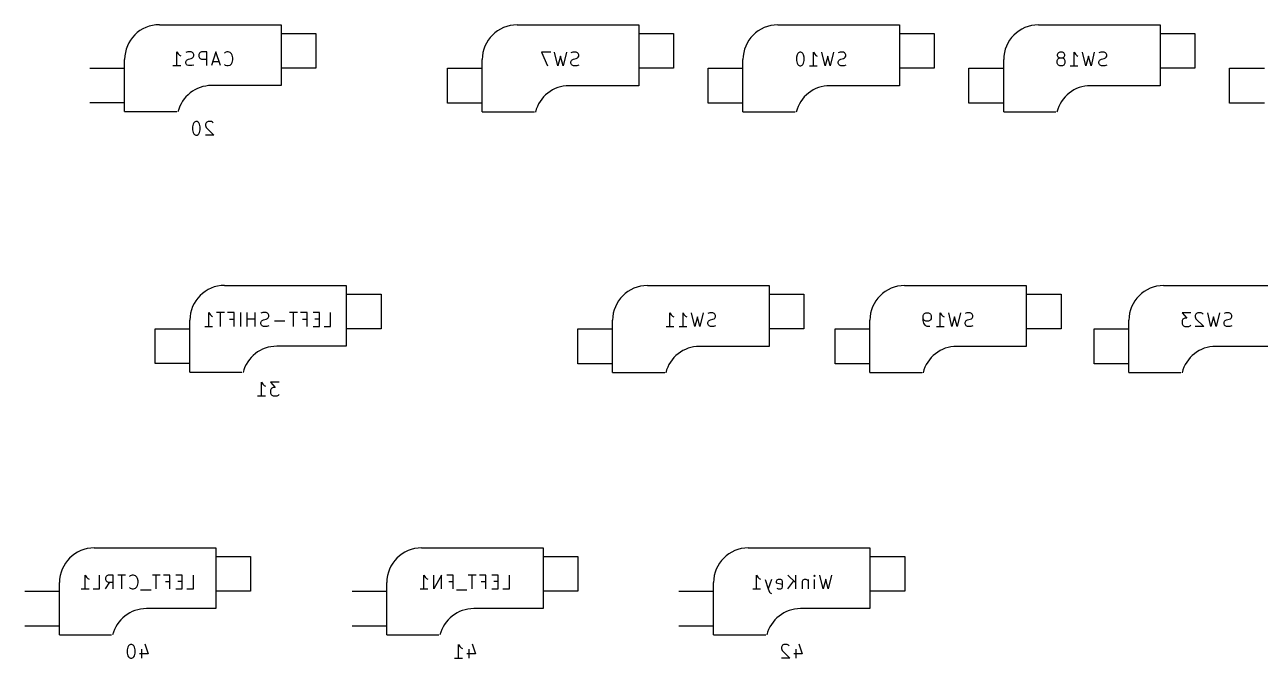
# Model space of a CAD drawing. Extents: x 31 to 377, y -115 to -12.
# Drawn here: x 34 to 124.3, y -115.1 to -68.8 of the extents above; entities that cross this region are included whole.
import ezdxf

# ---------------------------------------------------------------- set-up
doc = ezdxf.new("R2010")
doc.units = 0
doc.layers.add('BLACK', color=7, linetype='CONTINUOUS')

msp = doc.modelspace()

# ---------------------------------------------------------------- linework, layer by layer
at = {"layer": 'BLACK', "linetype": 'CONTINUOUS'}
for p, q in [((43.8472, -68.824), (52.7372, -68.824)), ((52.7372, -68.824), (52.7372, -73.269)), ((52.7372, -69.459), (55.2772, -69.459)), ((55.2772, -69.459), (55.2772, -71.999)), ((69.977, -68.834), (78.867, -68.834)), ((78.867, -68.834), (78.867, -73.279)), ((78.867, -69.469), (81.407, -69.469)), ((81.407, -69.469), (81.407, -72.009)), ((89.027, -68.834), (97.917, -68.834)), ((97.917, -68.834), (97.917, -73.279)), ((97.917, -69.469), (100.457, -69.469)), ((100.457, -69.469), (100.457, -72.009)), ((108.077, -68.834), (116.967, -68.834)), ((116.967, -68.834), (116.967, -73.279)), ((116.967, -69.469), (119.507, -69.469)), ((119.507, -69.469), (119.507, -72.009)), ((45.1174, -71.8164), (45.1174, -70.8164)), ((45.1174, -70.8164), (45.2127, -70.9592)), ((45.2127, -70.9592), (45.3079, -71.0545)), ((45.3079, -71.0545), (45.4032, -71.1021)), ((45.927, -70.8164), (45.7841, -70.864)), ((46.1651, -70.8164), (45.927, -70.8164)), ((45.9746, -71.3402), (46.1651, -71.2926)), ((46.2603, -70.864), (46.1651, -70.8164)), ((46.1651, -71.2926), (46.2603, -71.245)), ((46.3079, -70.9116), (46.2603, -70.864)), ((46.2603, -71.245), (46.3079, -71.1973)), ((46.3555, -71.0069), (46.3079, -70.9116)), ((46.3079, -71.1973), (46.3555, -71.1021)), ((46.3555, -71.1021), (46.3555, -71.0069)), ((46.7841, -70.9116), (46.7365, -71.0069)), ((46.7365, -71.0069), (46.7365, -71.1497)), ((46.7365, -71.1497), (46.7841, -71.245)), ((46.8317, -70.864), (46.7841, -70.9116)), ((46.7841, -71.245), (46.8317, -71.2926)), ((46.927, -70.8164), (46.8317, -70.864)), ((46.8317, -71.2926), (46.927, -71.3402)), ((47.3079, -70.8164), (46.927, -70.8164)), ((47.3079, -71.8164), (47.3079, -70.8164)), ((47.9746, -70.8164), (47.6412, -71.8164)), ((48.3079, -71.8164), (47.9746, -70.8164)), ((48.6412, -70.864), (48.5936, -70.9116)), ((48.7841, -70.8164), (48.6412, -70.864)), ((48.8793, -70.8164), (48.7841, -70.8164)), ((49.0222, -70.864), (48.8793, -70.8164)), ((49.1174, -70.9592), (49.0222, -70.864)), ((49.1651, -71.0545), (49.1174, -70.9592)), ((49.2127, -71.245), (49.1651, -71.0545)), ((49.2127, -71.3878), (49.2127, -71.245)), ((72.4377, -70.8264), (71.771, -70.8264)), ((71.771, -70.8264), (72.1996, -71.8264)), ((72.9615, -71.8264), (72.7234, -70.8264)), ((73.152, -71.1121), (72.9615, -71.8264)), ((73.3425, -71.8264), (73.152, -71.1121)), ((73.5806, -70.8264), (73.3425, -71.8264)), ((74.0568, -70.8264), (73.9139, -70.874)), ((74.2949, -70.8264), (74.0568, -70.8264)), ((74.1044, -71.3502), (74.2949, -71.3026)), ((74.3901, -70.874), (74.2949, -70.8264)), ((74.2949, -71.3026), (74.3901, -71.255)), ((74.4377, -70.9216), (74.3901, -70.874)), ((74.3901, -71.255), (74.4377, -71.2073)), ((74.4853, -71.0169), (74.4377, -70.9216)), ((74.4377, -71.2073), (74.4853, -71.1121)), ((74.4853, -71.1121), (74.4853, -71.0169)), ((90.4401, -71.0169), (90.3925, -71.2073)), ((90.3925, -71.2073), (90.3925, -71.4454)), ((90.4877, -70.9216), (90.4401, -71.0169)), ((90.5353, -70.874), (90.4877, -70.9216)), ((90.6306, -70.8264), (90.5353, -70.874)), ((90.7258, -70.8264), (90.6306, -70.8264)), ((90.821, -70.874), (90.7258, -70.8264)), ((90.8687, -70.9216), (90.821, -70.874)), ((90.9163, -71.0169), (90.8687, -70.9216)), ((90.9639, -71.2073), (90.9163, -71.0169)), ((90.9639, -71.4454), (90.9639, -71.2073)), ((91.6306, -71.8264), (91.6306, -70.8264)), ((91.6306, -70.8264), (91.7258, -70.9692)), ((91.7258, -70.9692), (91.821, -71.0645)), ((91.821, -71.0645), (91.9163, -71.1121)), ((92.4877, -71.8264), (92.2496, -70.8264)), ((92.6782, -71.1121), (92.4877, -71.8264)), ((92.8687, -71.8264), (92.6782, -71.1121)), ((93.1068, -70.8264), (92.8687, -71.8264)), ((93.583, -70.8264), (93.4401, -70.874)), ((93.821, -70.8264), (93.583, -70.8264)), ((93.6306, -71.3502), (93.821, -71.3026)), ((93.9163, -70.874), (93.821, -70.8264)), ((93.821, -71.3026), (93.9163, -71.255)), ((93.9639, -70.9216), (93.9163, -70.874)), ((93.9163, -71.255), (93.9639, -71.2073)), ((94.0115, -71.0169), (93.9639, -70.9216)), ((93.9639, -71.2073), (94.0115, -71.1121)), ((94.0115, -71.1121), (94.0115, -71.0169)), ((109.49, -70.9216), (109.442, -71.0169)), ((109.442, -71.0169), (109.442, -71.0645)), ((109.442, -71.0645), (109.49, -71.1597)), ((109.538, -70.874), (109.49, -70.9216)), ((109.49, -71.1597), (109.538, -71.2073)), ((109.49, -71.3502), (109.538, -71.3026)), ((109.633, -70.8264), (109.538, -70.874)), ((109.538, -71.2073), (109.633, -71.255)), ((109.538, -71.3026), (109.633, -71.255)), ((109.823, -70.8264), (109.633, -70.8264)), ((109.633, -71.255), (109.823, -71.255)), ((109.919, -70.874), (109.823, -70.8264)), ((109.823, -71.255), (109.919, -71.2073)), ((109.823, -71.255), (109.919, -71.3026)), ((109.966, -70.9216), (109.919, -70.874)), ((109.919, -71.2073), (109.966, -71.1597)), ((109.919, -71.3026), (109.966, -71.3502)), ((110.014, -71.0169), (109.966, -70.9216)), ((109.966, -71.1597), (110.014, -71.0645)), ((110.014, -71.0645), (110.014, -71.0169)), ((110.681, -71.8264), (110.681, -70.8264)), ((110.681, -70.8264), (110.776, -70.9692)), ((110.776, -70.9692), (110.871, -71.0645)), ((110.871, -71.0645), (110.966, -71.1121)), ((111.538, -71.8264), (111.3, -70.8264)), ((111.728, -71.1121), (111.538, -71.8264)), ((111.919, -71.8264), (111.728, -71.1121)), ((112.157, -70.8264), (111.919, -71.8264)), ((112.633, -70.8264), (112.49, -70.874)), ((112.871, -70.8264), (112.633, -70.8264)), ((112.681, -71.3502), (112.871, -71.3026)), ((112.966, -70.874), (112.871, -70.8264)), ((112.871, -71.3026), (112.966, -71.255)), ((113.014, -70.9216), (112.966, -70.874)), ((112.966, -71.255), (113.014, -71.2073)), ((113.062, -71.0169), (113.014, -70.9216)), ((113.014, -71.2073), (113.062, -71.1121)), ((113.062, -71.1121), (113.062, -71.0169)), ((38.7672, -71.999), (41.3072, -71.999)), ((41.3072, -75.174), (41.3072, -71.364)), ((44.8317, -71.8164), (45.4032, -71.8164)), ((45.7841, -71.5307), (45.8317, -71.4354)), ((45.7841, -71.6259), (45.7841, -71.5307)), ((45.8317, -71.7211), (45.7841, -71.6259)), ((45.8317, -71.4354), (45.8793, -71.3878)), ((45.8793, -71.7688), (45.8317, -71.7211)), ((45.8793, -71.3878), (45.9746, -71.3402)), ((45.9746, -71.8164), (45.8793, -71.7688)), ((46.2127, -71.8164), (45.9746, -71.8164)), ((46.3555, -71.7688), (46.2127, -71.8164)), ((46.927, -71.3402), (47.3079, -71.3402)), ((48.2127, -71.5307), (47.7365, -71.5307)), ((48.5936, -71.7211), (48.6412, -71.7688)), ((48.6412, -71.7688), (48.7841, -71.8164)), ((48.7841, -71.8164), (48.8793, -71.8164)), ((48.8793, -71.8164), (49.0222, -71.7688)), ((49.0222, -71.7688), (49.1174, -71.6735)), ((49.1174, -71.6735), (49.1651, -71.5783)), ((49.1651, -71.5783), (49.2127, -71.3878)), ((55.2772, -71.999), (52.7372, -71.999)), ((64.897, -72.009), (67.437, -72.009)), ((64.897, -74.549), (64.897, -72.009)), ((67.437, -75.184), (67.437, -71.374)), ((73.9139, -71.5407), (73.9615, -71.4454)), ((73.9139, -71.6359), (73.9139, -71.5407)), ((73.9615, -71.7311), (73.9139, -71.6359)), ((73.9615, -71.4454), (74.0091, -71.3978)), ((74.0091, -71.7788), (73.9615, -71.7311)), ((74.0091, -71.3978), (74.1044, -71.3502)), ((74.1044, -71.8264), (74.0091, -71.7788)), ((74.3425, -71.8264), (74.1044, -71.8264)), ((74.4853, -71.7788), (74.3425, -71.8264)), ((81.407, -72.009), (78.867, -72.009)), ((83.947, -72.009), (86.487, -72.009)), ((83.947, -74.549), (83.947, -72.009)), ((86.487, -75.184), (86.487, -71.374)), ((90.3925, -71.4454), (90.4401, -71.6359)), ((90.4401, -71.6359), (90.4877, -71.7311)), ((90.4877, -71.7311), (90.5353, -71.7788)), ((90.5353, -71.7788), (90.6306, -71.8264)), ((90.6306, -71.8264), (90.7258, -71.8264)), ((90.7258, -71.8264), (90.821, -71.7788)), ((90.821, -71.7788), (90.8687, -71.7311)), ((90.8687, -71.7311), (90.9163, -71.6359)), ((90.9163, -71.6359), (90.9639, -71.4454)), ((91.3449, -71.8264), (91.9163, -71.8264)), ((93.4401, -71.5407), (93.4877, -71.4454)), ((93.4401, -71.6359), (93.4401, -71.5407)), ((93.4877, -71.7311), (93.4401, -71.6359)), ((93.4877, -71.4454), (93.5353, -71.3978)), ((93.5353, -71.7788), (93.4877, -71.7311)), ((93.5353, -71.3978), (93.6306, -71.3502)), ((93.6306, -71.8264), (93.5353, -71.7788)), ((93.8687, -71.8264), (93.6306, -71.8264)), ((94.0115, -71.7788), (93.8687, -71.8264)), ((100.457, -72.009), (97.917, -72.009)), ((102.997, -72.009), (105.537, -72.009)), ((102.997, -74.549), (102.997, -72.009)), ((105.537, -75.184), (105.537, -71.374)), ((109.442, -71.4454), (109.49, -71.3502)), ((109.442, -71.6359), (109.442, -71.4454)), ((109.49, -71.7311), (109.442, -71.6359)), ((109.538, -71.7788), (109.49, -71.7311)), ((109.633, -71.8264), (109.538, -71.7788)), ((109.823, -71.8264), (109.633, -71.8264)), ((109.919, -71.7788), (109.823, -71.8264)), ((109.966, -71.7311), (109.919, -71.7788)), ((109.966, -71.3502), (110.014, -71.4454)), ((110.014, -71.6359), (109.966, -71.7311)), ((110.014, -71.4454), (110.014, -71.6359)), ((110.395, -71.8264), (110.966, -71.8264)), ((112.49, -71.5407), (112.538, -71.4454)), ((112.49, -71.6359), (112.49, -71.5407)), ((112.538, -71.7311), (112.49, -71.6359)), ((112.538, -71.4454), (112.585, -71.3978)), ((112.585, -71.7788), (112.538, -71.7311)), ((112.585, -71.3978), (112.681, -71.3502)), ((112.681, -71.8264), (112.585, -71.7788)), ((112.919, -71.8264), (112.681, -71.8264)), ((113.062, -71.7788), (112.919, -71.8264)), ((119.507, -72.009), (116.967, -72.009)), ((122.047, -72.009), (124.587, -72.009)), ((122.047, -74.549), (122.047, -72.009)), ((52.7372, -73.269), (47.6572, -73.269)), ((78.867, -73.279), (73.787, -73.279)), ((97.917, -73.279), (92.837, -73.279)), ((116.967, -73.279), (111.887, -73.279)), ((41.3072, -74.539), (38.7672, -74.539)), ((67.437, -74.549), (64.897, -74.549)), ((86.487, -74.549), (83.947, -74.549)), ((105.537, -74.549), (102.997, -74.549)), ((124.587, -74.549), (122.047, -74.549)), ((41.3072, -75.174), (45.1172, -75.174)), ((67.437, -75.184), (71.247, -75.184)), ((86.487, -75.184), (90.297, -75.184)), ((105.537, -75.184), (109.347, -75.184)), ((46.3079, -76.0869), (46.2603, -76.2773)), ((46.2603, -76.2773), (46.2603, -76.5154)), ((46.2603, -76.5154), (46.3079, -76.7059)), ((46.3555, -75.9916), (46.3079, -76.0869)), ((46.3079, -76.7059), (46.3555, -76.8011)), ((46.4032, -75.944), (46.3555, -75.9916)), ((46.4984, -75.8964), (46.4032, -75.944)), ((46.5936, -75.8964), (46.4984, -75.8964)), ((46.6889, -75.944), (46.5936, -75.8964)), ((46.7365, -75.9916), (46.6889, -75.944)), ((46.7841, -76.0869), (46.7365, -75.9916)), ((46.7365, -76.8011), (46.7841, -76.7059)), ((46.8317, -76.2773), (46.7841, -76.0869)), ((46.7841, -76.7059), (46.8317, -76.5154)), ((46.8317, -76.5154), (46.8317, -76.2773)), ((47.2603, -75.9916), (47.2127, -76.0869)), ((47.2127, -76.0869), (47.2127, -76.1821)), ((47.2127, -76.1821), (47.2603, -76.325)), ((47.3079, -75.944), (47.2603, -75.9916)), ((47.2603, -76.325), (47.8317, -76.8964)), ((47.4032, -75.8964), (47.3079, -75.944)), ((47.6412, -75.8964), (47.4032, -75.8964)), ((47.7365, -75.944), (47.6412, -75.8964)), ((47.7841, -75.9916), (47.7365, -75.944)), ((46.3555, -76.8011), (46.4032, -76.8488)), ((46.4032, -76.8488), (46.4984, -76.8964)), ((46.4984, -76.8964), (46.5936, -76.8964)), ((46.5936, -76.8964), (46.6889, -76.8488)), ((46.6889, -76.8488), (46.7365, -76.8011)), ((47.8317, -76.8964), (47.2127, -76.8964)), ((48.6097, -87.874), (57.4997, -87.874)), ((57.4997, -87.874), (57.4997, -92.319)), ((79.502, -87.884), (88.392, -87.884)), ((88.392, -87.884), (88.392, -92.329)), ((98.298, -87.884), (107.188, -87.884)), ((107.188, -87.884), (107.188, -92.329)), ((117.221, -87.884), (126.111, -87.884)), ((57.4997, -88.509), (60.0397, -88.509)), ((60.0397, -88.509), (60.0397, -91.049)), ((88.392, -88.519), (90.932, -88.519)), ((90.932, -88.519), (90.932, -91.059)), ((107.188, -88.519), (109.728, -88.519)), ((109.728, -88.519), (109.728, -91.059)), ((47.4514, -90.8664), (47.4514, -89.8664)), ((47.4514, -89.8664), (47.5466, -90.0092)), ((47.5466, -90.0092), (47.6418, -90.1045)), ((47.6418, -90.1045), (47.7371, -90.1521)), ((48.5942, -89.8664), (48.0228, -89.8664)), ((48.3085, -90.8664), (48.3085, -89.8664)), ((49.3085, -89.8664), (48.8323, -89.8664)), ((49.3085, -90.8664), (49.3085, -89.8664)), ((49.7847, -90.8664), (49.7847, -89.8664)), ((50.2609, -90.8664), (50.2609, -89.8664)), ((50.8323, -90.8664), (50.8323, -89.8664)), ((51.4037, -89.8664), (51.2609, -89.914)), ((51.6418, -89.8664), (51.4037, -89.8664)), ((51.7371, -89.914), (51.6418, -89.8664)), ((51.7847, -89.9616), (51.7371, -89.914)), ((51.7371, -90.295), (51.7847, -90.2473)), ((51.8323, -90.0569), (51.7847, -89.9616)), ((51.7847, -90.2473), (51.8323, -90.1521)), ((51.8323, -90.1521), (51.8323, -90.0569)), ((53.9276, -89.8664), (53.3561, -89.8664)), ((53.6418, -90.8664), (53.6418, -89.8664)), ((54.6418, -89.8664), (54.1657, -89.8664)), ((54.6418, -90.8664), (54.6418, -89.8664)), ((55.5466, -89.8664), (55.0704, -89.8664)), ((55.5466, -90.8664), (55.5466, -89.8664)), ((56.3561, -90.8664), (56.3561, -89.8664)), ((81.1532, -90.8764), (81.1532, -89.8764)), ((81.1532, -89.8764), (81.2484, -90.0192)), ((81.2484, -90.0192), (81.3437, -90.1145)), ((81.3437, -90.1145), (81.4389, -90.1621)), ((82.1056, -90.8764), (82.1056, -89.8764)), ((82.1056, -89.8764), (82.2008, -90.0192)), ((82.2008, -90.0192), (82.296, -90.1145)), ((82.296, -90.1145), (82.3913, -90.1621)), ((82.9627, -90.8764), (82.7246, -89.8764)), ((83.1532, -90.1621), (82.9627, -90.8764)), ((83.3437, -90.8764), (83.1532, -90.1621)), ((83.5818, -89.8764), (83.3437, -90.8764)), ((84.058, -89.8764), (83.9151, -89.924)), ((84.296, -89.8764), (84.058, -89.8764)), ((84.3913, -89.924), (84.296, -89.8764)), ((84.4389, -89.9716), (84.3913, -89.924)), ((84.3913, -90.305), (84.4389, -90.2573)), ((84.4865, -90.0669), (84.4389, -89.9716)), ((84.4389, -90.2573), (84.4865, -90.1621)), ((84.4865, -90.1621), (84.4865, -90.0669)), ((99.6635, -90.0669), (99.7111, -89.9716)), ((99.6635, -90.4478), (99.6635, -90.0669)), ((99.7111, -89.9716), (99.7587, -89.924)), ((99.7587, -89.924), (99.854, -89.8764)), ((99.854, -89.8764), (100.044, -89.8764)), ((100.044, -89.8764), (100.14, -89.924)), ((100.14, -89.924), (100.187, -89.9716)), ((100.187, -89.9716), (100.235, -90.0669)), ((100.235, -90.0669), (100.235, -90.305)), ((100.902, -90.8764), (100.902, -89.8764)), ((100.902, -89.8764), (100.997, -90.0192)), ((100.997, -90.0192), (101.092, -90.1145)), ((101.092, -90.1145), (101.187, -90.1621)), ((101.759, -90.8764), (101.521, -89.8764)), ((101.949, -90.1621), (101.759, -90.8764)), ((102.14, -90.8764), (101.949, -90.1621)), ((102.378, -89.8764), (102.14, -90.8764)), ((102.854, -89.8764), (102.711, -89.924)), ((103.092, -89.8764), (102.854, -89.8764)), ((103.187, -89.924), (103.092, -89.8764)), ((103.235, -89.9716), (103.187, -89.924)), ((103.187, -90.305), (103.235, -90.2573)), ((103.283, -90.0669), (103.235, -89.9716)), ((103.235, -90.2573), (103.283, -90.1621)), ((103.283, -90.1621), (103.283, -90.0669)), ((119.206, -89.8764), (118.586, -89.8764)), ((118.586, -89.8764), (118.92, -90.2573)), ((118.777, -90.2573), (118.682, -90.305)), ((118.92, -90.2573), (118.777, -90.2573)), ((119.586, -89.9716), (119.539, -90.0669)), ((119.539, -90.0669), (119.539, -90.1621)), ((119.539, -90.1621), (119.586, -90.305)), ((119.634, -89.924), (119.586, -89.9716)), ((119.729, -89.8764), (119.634, -89.924)), ((119.967, -89.8764), (119.729, -89.8764)), ((120.063, -89.924), (119.967, -89.8764)), ((120.11, -89.9716), (120.063, -89.924)), ((120.682, -90.8764), (120.444, -89.8764)), ((120.872, -90.1621), (120.682, -90.8764)), ((121.063, -90.8764), (120.872, -90.1621)), ((121.301, -89.8764), (121.063, -90.8764)), ((121.777, -89.8764), (121.634, -89.924)), ((122.015, -89.8764), (121.777, -89.8764)), ((122.11, -89.924), (122.015, -89.8764)), ((122.158, -89.9716), (122.11, -89.924)), ((122.11, -90.305), (122.158, -90.2573)), ((122.206, -90.0669), (122.158, -89.9716)), ((122.158, -90.2573), (122.206, -90.1621)), ((122.206, -90.1621), (122.206, -90.0669)), ((43.5297, -93.589), (43.5297, -91.049)), ((43.5297, -91.049), (46.0697, -91.049)), ((46.0697, -94.224), (46.0697, -90.414)), ((47.1657, -90.8664), (47.7371, -90.8664)), ((48.9752, -90.3426), (49.3085, -90.3426)), ((50.8323, -90.3426), (50.2609, -90.3426)), ((51.2609, -90.5807), (51.3085, -90.4854)), ((51.2609, -90.6759), (51.2609, -90.5807)), ((51.3085, -90.7711), (51.2609, -90.6759)), ((51.3085, -90.4854), (51.3561, -90.4378)), ((51.3561, -90.8188), (51.3085, -90.7711)), ((51.3561, -90.4378), (51.4514, -90.3902)), ((51.4514, -90.8664), (51.3561, -90.8188)), ((51.4514, -90.3902), (51.6418, -90.3426)), ((51.6895, -90.8664), (51.4514, -90.8664)), ((51.6418, -90.3426), (51.7371, -90.295)), ((51.8323, -90.8188), (51.6895, -90.8664)), ((53.0228, -90.4854), (52.2609, -90.4854)), ((54.3085, -90.3426), (54.6418, -90.3426)), ((55.0704, -90.8664), (55.5466, -90.8664)), ((55.5466, -90.3426), (55.2133, -90.3426)), ((55.8799, -90.8664), (56.3561, -90.8664)), ((60.0397, -91.049), (57.4997, -91.049)), ((74.422, -91.059), (76.962, -91.059)), ((74.422, -93.599), (74.422, -91.059)), ((76.962, -94.234), (76.962, -90.424)), ((80.8675, -90.8764), (81.4389, -90.8764)), ((81.8199, -90.8764), (82.3913, -90.8764)), ((83.9151, -90.5907), (83.9627, -90.4954)), ((83.9151, -90.6859), (83.9151, -90.5907)), ((83.9627, -90.7811), (83.9151, -90.6859)), ((83.9627, -90.4954), (84.0103, -90.4478)), ((84.0103, -90.8288), (83.9627, -90.7811)), ((84.0103, -90.4478), (84.1056, -90.4002)), ((84.1056, -90.8764), (84.0103, -90.8288)), ((84.1056, -90.4002), (84.296, -90.3526)), ((84.3437, -90.8764), (84.1056, -90.8764)), ((84.296, -90.3526), (84.3913, -90.305)), ((84.4865, -90.8288), (84.3437, -90.8764)), ((90.932, -91.059), (88.392, -91.059)), ((93.218, -91.059), (95.758, -91.059)), ((93.218, -93.599), (93.218, -91.059)), ((95.758, -94.234), (95.758, -90.424)), ((99.7111, -90.4002), (99.6635, -90.305)), ((99.7111, -90.6383), (99.6635, -90.4478)), ((99.7587, -90.4478), (99.7111, -90.4002)), ((99.8063, -90.7811), (99.7111, -90.6383)), ((99.854, -90.4954), (99.7587, -90.4478)), ((99.854, -90.8288), (99.8063, -90.7811)), ((100.044, -90.4954), (99.854, -90.4954)), ((99.9492, -90.8764), (99.854, -90.8288)), ((100.14, -90.8764), (99.9492, -90.8764)), ((100.14, -90.4478), (100.044, -90.4954)), ((100.187, -90.4002), (100.14, -90.4478)), ((100.235, -90.305), (100.187, -90.4002)), ((100.616, -90.8764), (101.187, -90.8764)), ((102.711, -90.5907), (102.759, -90.4954)), ((102.711, -90.6859), (102.711, -90.5907)), ((102.759, -90.7811), (102.711, -90.6859)), ((102.759, -90.4954), (102.806, -90.4478)), ((102.806, -90.8288), (102.759, -90.7811)), ((102.806, -90.4478), (102.902, -90.4002)), ((102.902, -90.8764), (102.806, -90.8288)), ((102.902, -90.4002), (103.092, -90.3526)), ((103.14, -90.8764), (102.902, -90.8764)), ((103.092, -90.3526), (103.187, -90.305)), ((103.283, -90.8288), (103.14, -90.8764)), ((109.728, -91.059), (107.188, -91.059)), ((112.141, -91.059), (114.681, -91.059)), ((112.141, -93.599), (112.141, -91.059)), ((114.681, -94.234), (114.681, -90.424)), ((118.634, -90.3526), (118.586, -90.4478)), ((118.586, -90.4478), (118.586, -90.6859)), ((118.586, -90.6859), (118.634, -90.7811)), ((118.682, -90.305), (118.634, -90.3526)), ((118.634, -90.7811), (118.682, -90.8288)), ((118.682, -90.8288), (118.777, -90.8764)), ((118.777, -90.8764), (119.063, -90.8764)), ((119.063, -90.8764), (119.158, -90.8288)), ((119.158, -90.8288), (119.206, -90.7811)), ((120.158, -90.8764), (119.539, -90.8764)), ((119.586, -90.305), (120.158, -90.8764)), ((121.634, -90.5907), (121.682, -90.4954)), ((121.634, -90.6859), (121.634, -90.5907)), ((121.682, -90.7811), (121.634, -90.6859)), ((121.682, -90.4954), (121.729, -90.4478)), ((121.729, -90.8288), (121.682, -90.7811)), ((121.729, -90.4478), (121.825, -90.4002)), ((121.825, -90.8764), (121.729, -90.8288)), ((121.825, -90.4002), (122.015, -90.3526)), ((122.063, -90.8764), (121.825, -90.8764)), ((122.015, -90.3526), (122.11, -90.305)), ((122.206, -90.8288), (122.063, -90.8764)), ((57.4997, -92.319), (52.4197, -92.319)), ((88.392, -92.329), (83.312, -92.329)), ((107.188, -92.329), (102.108, -92.329)), ((126.111, -92.329), (121.031, -92.329)), ((46.0697, -93.589), (43.5297, -93.589)), ((76.962, -93.599), (74.422, -93.599)), ((95.758, -93.599), (93.218, -93.599)), ((114.681, -93.599), (112.141, -93.599)), ((46.0697, -94.224), (49.8797, -94.224)), ((76.962, -94.234), (80.772, -94.234)), ((95.758, -94.234), (99.568, -94.234)), ((114.681, -94.234), (118.491, -94.234)), ((51.3085, -95.9464), (51.3085, -94.9464)), ((51.3085, -94.9464), (51.4037, -95.0892)), ((51.4037, -95.0892), (51.499, -95.1845)), ((51.499, -95.1845), (51.5942, -95.2321)), ((52.5942, -94.9464), (51.9752, -94.9464)), ((51.9752, -94.9464), (52.3085, -95.3273)), ((52.0228, -95.4226), (51.9752, -95.5178)), ((51.9752, -95.5178), (51.9752, -95.7559)), ((52.0704, -95.375), (52.0228, -95.4226)), ((52.1657, -95.3273), (52.0704, -95.375)), ((52.3085, -95.3273), (52.1657, -95.3273)), ((51.0228, -95.9464), (51.5942, -95.9464)), ((51.9752, -95.7559), (52.0228, -95.8511)), ((52.0228, -95.8511), (52.0704, -95.8988)), ((52.0704, -95.8988), (52.1657, -95.9464)), ((52.1657, -95.9464), (52.4514, -95.9464)), ((52.4514, -95.9464), (52.5466, -95.8988)), ((52.5466, -95.8988), (52.5942, -95.8511)), ((39.0847, -107.051), (47.9747, -107.051)), ((47.9747, -107.051), (47.9747, -111.496)), ((63.002, -107.051), (71.892, -107.051)), ((71.892, -107.051), (71.892, -111.496)), ((86.878, -107.051), (95.768, -107.051)), ((95.768, -107.051), (95.768, -111.496)), ((47.9747, -107.686), (50.5147, -107.686)), ((50.5147, -107.686), (50.5147, -110.226)), ((71.892, -107.686), (74.432, -107.686)), ((74.432, -107.686), (74.432, -110.226)), ((95.768, -107.686), (98.308, -107.686)), ((98.308, -107.686), (98.308, -110.226)), ((38.4264, -110.043), (38.4264, -109.043)), ((38.4264, -109.043), (38.5216, -109.186)), ((38.5216, -109.186), (38.6168, -109.281)), ((39.474, -110.043), (39.474, -109.043)), ((39.9502, -109.139), (39.9026, -109.234)), ((39.9026, -109.234), (39.9026, -109.377)), ((39.9978, -109.091), (39.9502, -109.139)), ((40.093, -109.043), (39.9978, -109.091)), ((40.474, -109.043), (40.093, -109.043)), ((40.474, -110.043), (40.474, -109.043)), ((41.3787, -109.043), (40.8073, -109.043)), ((41.093, -110.043), (41.093, -109.043)), ((41.7121, -109.091), (41.6645, -109.139)), ((41.8549, -109.043), (41.7121, -109.091)), ((41.9502, -109.043), (41.8549, -109.043)), ((42.093, -109.091), (41.9502, -109.043)), ((42.1883, -109.186), (42.093, -109.091)), ((42.2359, -109.281), (42.1883, -109.186)), ((43.9026, -109.043), (43.3311, -109.043)), ((43.6168, -110.043), (43.6168, -109.043)), ((44.6168, -109.043), (44.1407, -109.043)), ((44.6168, -110.043), (44.6168, -109.043)), ((45.5216, -109.043), (45.0454, -109.043)), ((45.5216, -110.043), (45.5216, -109.043)), ((46.3311, -110.043), (46.3311, -109.043)), ((63.177, -110.043), (63.177, -109.043)), ((63.177, -109.043), (63.2722, -109.186)), ((63.2722, -109.186), (63.3675, -109.281)), ((64.4627, -109.043), (63.8913, -110.043)), ((63.8913, -110.043), (63.8913, -109.043)), ((64.4627, -110.043), (64.4627, -109.043)), ((65.3199, -109.043), (64.8437, -109.043)), ((65.3199, -110.043), (65.3199, -109.043)), ((66.9865, -109.043), (66.4151, -109.043)), ((66.7008, -110.043), (66.7008, -109.043)), ((67.7008, -109.043), (67.2246, -109.043)), ((67.7008, -110.043), (67.7008, -109.043)), ((68.6056, -109.043), (68.1294, -109.043)), ((68.6056, -110.043), (68.6056, -109.043)), ((69.4151, -110.043), (69.4151, -109.043)), ((87.4816, -110.043), (87.4816, -109.043)), ((87.4816, -109.043), (87.5768, -109.186)), ((87.5768, -109.186), (87.672, -109.281)), ((89.7673, -109.043), (90.3387, -109.615)), ((90.3387, -110.043), (90.3387, -109.043)), ((91.672, -109.091), (91.7197, -109.043)), ((91.7197, -109.139), (91.672, -109.091)), ((91.7197, -109.043), (91.7673, -109.091)), ((91.7197, -109.043), (91.7197, -109.139)), ((91.7673, -109.091), (91.7197, -109.139)), ((92.3387, -110.043), (92.1006, -109.043)), ((92.9578, -109.043), (92.7197, -110.043)), ((36.5447, -113.401), (36.5447, -109.591)), ((38.1407, -110.043), (38.7121, -110.043)), ((38.6168, -109.281), (38.7121, -109.329)), ((38.9978, -110.043), (39.474, -110.043)), ((39.9026, -109.377), (39.9502, -109.472)), ((39.9026, -110.043), (40.2359, -109.567)), ((39.9502, -109.472), (39.9978, -109.52)), ((39.9978, -109.52), (40.093, -109.567)), ((40.093, -109.567), (40.474, -109.567)), ((41.6645, -109.948), (41.7121, -109.996)), ((41.7121, -109.996), (41.8549, -110.043)), ((41.8549, -110.043), (41.9502, -110.043)), ((41.9502, -110.043), (42.093, -109.996)), ((42.093, -109.996), (42.1883, -109.901)), ((42.1883, -109.901), (42.2359, -109.805)), ((42.2835, -109.472), (42.2359, -109.281)), ((42.2359, -109.805), (42.2835, -109.615)), ((42.2835, -109.615), (42.2835, -109.472)), ((43.2359, -110.139), (42.474, -110.139)), ((44.2835, -109.52), (44.6168, -109.52)), ((45.0454, -110.043), (45.5216, -110.043)), ((45.5216, -109.52), (45.1883, -109.52)), ((45.8549, -110.043), (46.3311, -110.043)), ((60.462, -113.401), (60.462, -109.591)), ((62.8913, -110.043), (63.4627, -110.043)), ((63.3675, -109.281), (63.4627, -109.329)), ((64.9865, -109.52), (65.3199, -109.52)), ((66.3199, -110.139), (65.558, -110.139)), ((67.3675, -109.52), (67.7008, -109.52)), ((68.1294, -110.043), (68.6056, -110.043)), ((68.6056, -109.52), (68.2722, -109.52)), ((68.9389, -110.043), (69.4151, -110.043)), ((84.338, -113.401), (84.338, -109.591)), ((87.1959, -110.043), (87.7673, -110.043)), ((87.672, -109.281), (87.7673, -109.329)), ((88.1006, -109.377), (88.3387, -110.043)), ((88.5768, -109.377), (88.3387, -110.043)), ((88.3387, -110.043), (88.434, -110.281)), ((88.9578, -109.424), (88.9101, -109.52)), ((88.9101, -109.52), (88.9101, -109.615)), ((88.9101, -109.615), (89.3863, -109.71)), ((89.053, -109.377), (88.9578, -109.424)), ((88.9578, -109.996), (89.053, -110.043)), ((89.2435, -109.377), (89.053, -109.377)), ((89.053, -110.043), (89.2435, -110.043)), ((89.3387, -109.424), (89.2435, -109.377)), ((89.2435, -110.043), (89.3387, -109.996)), ((89.3863, -109.52), (89.3387, -109.424)), ((89.3387, -109.996), (89.3863, -109.901)), ((89.3863, -109.901), (89.3863, -109.52)), ((89.7673, -110.043), (90.1959, -109.472)), ((90.8625, -109.424), (90.8149, -109.52)), ((90.8149, -109.52), (90.8149, -110.043)), ((90.9578, -109.377), (90.8625, -109.424)), ((91.1006, -109.377), (90.9578, -109.377)), ((91.1959, -109.424), (91.1006, -109.377)), ((91.2435, -109.472), (91.1959, -109.424)), ((91.2435, -109.377), (91.2435, -110.043)), ((91.7197, -110.043), (91.7197, -109.377)), ((92.5292, -109.329), (92.3387, -110.043)), ((92.7197, -110.043), (92.5292, -109.329)), ((34.0047, -110.226), (36.5447, -110.226)), ((50.5147, -110.226), (47.9747, -110.226)), ((57.922, -110.226), (60.462, -110.226)), ((74.432, -110.226), (71.892, -110.226)), ((81.798, -110.226), (84.338, -110.226)), ((88.434, -110.281), (88.4816, -110.329)), ((88.4816, -110.329), (88.5768, -110.377)), ((98.308, -110.226), (95.768, -110.226)), ((47.9747, -111.496), (42.8947, -111.496)), ((71.892, -111.496), (66.812, -111.496)), ((95.768, -111.496), (90.688, -111.496)), ((36.5447, -112.766), (34.0047, -112.766)), ((60.462, -112.766), (57.922, -112.766)), ((84.338, -112.766), (81.798, -112.766)), ((36.5447, -113.401), (40.3547, -113.401)), ((60.462, -113.401), (64.272, -113.401)), ((84.338, -113.401), (88.148, -113.401)), ((41.5454, -114.314), (41.4978, -114.504)), ((41.4978, -114.504), (41.4978, -114.742)), ((41.593, -114.219), (41.5454, -114.314)), ((41.6407, -114.171), (41.593, -114.219)), ((41.7359, -114.123), (41.6407, -114.171)), ((41.8311, -114.123), (41.7359, -114.123)), ((41.9264, -114.171), (41.8311, -114.123)), ((41.974, -114.219), (41.9264, -114.171)), ((42.0216, -114.314), (41.974, -114.219)), ((42.0692, -114.504), (42.0216, -114.314)), ((42.0692, -114.742), (42.0692, -114.504)), ((42.5454, -114.457), (42.5454, -115.123)), ((42.7835, -114.076), (43.0216, -114.79)), ((65.7008, -115.123), (65.7008, -114.123)), ((65.7008, -114.123), (65.796, -114.266)), ((65.796, -114.266), (65.8913, -114.361)), ((65.8913, -114.361), (65.9865, -114.409)), ((66.4627, -114.457), (66.4627, -115.123)), ((66.7008, -114.076), (66.9389, -114.79)), ((89.3387, -114.219), (89.2911, -114.314)), ((89.2911, -114.314), (89.2911, -114.409)), ((89.2911, -114.409), (89.3387, -114.552)), ((89.3863, -114.171), (89.3387, -114.219)), ((89.3387, -114.552), (89.9101, -115.123)), ((89.4816, -114.123), (89.3863, -114.171)), ((89.7197, -114.123), (89.4816, -114.123)), ((89.8149, -114.171), (89.7197, -114.123)), ((89.8625, -114.219), (89.8149, -114.171)), ((90.3387, -114.457), (90.3387, -115.123)), ((90.5768, -114.076), (90.8149, -114.79)), ((41.4978, -114.742), (41.5454, -114.933)), ((41.5454, -114.933), (41.593, -115.028)), ((41.593, -115.028), (41.6407, -115.076)), ((41.6407, -115.076), (41.7359, -115.123)), ((41.7359, -115.123), (41.8311, -115.123)), ((41.8311, -115.123), (41.9264, -115.076)), ((41.9264, -115.076), (41.974, -115.028)), ((41.974, -115.028), (42.0216, -114.933)), ((42.0216, -114.933), (42.0692, -114.742)), ((43.0216, -114.79), (42.4026, -114.79)), ((65.4151, -115.123), (65.9865, -115.123)), ((66.9389, -114.79), (66.3199, -114.79)), ((89.9101, -115.123), (89.2911, -115.123)), ((90.8149, -114.79), (90.1959, -114.79))]:
    msp.add_line(p, q, dxfattribs=at)
at = {"layer": 'BLACK'}
for centre, end in [((43.8472, -71.364), 180), ((69.977, -71.374), 180), ((89.027, -71.374), 180), ((108.077, -71.374), 180), ((47.6572, -75.809), 165.964), ((73.787, -75.819), 165.964), ((92.837, -75.819), 165.964), ((111.887, -75.819), 165.964), ((48.6097, -90.414), 180), ((79.502, -90.424), 180), ((98.298, -90.424), 180), ((117.221, -90.424), 180), ((52.4197, -94.859), 165.964), ((83.312, -94.869), 165.964), ((102.108, -94.869), 165.964), ((121.031, -94.869), 165.964), ((39.0847, -109.591), 180), ((63.002, -109.591), 180), ((86.878, -109.591), 180), ((42.8947, -114.036), 165.964), ((66.812, -114.036), 165.964), ((90.688, -114.036), 165.964)]:
    msp.add_arc(centre, 2.54, 90, end, dxfattribs=at)

doc.saveas('drawing.dxf')
